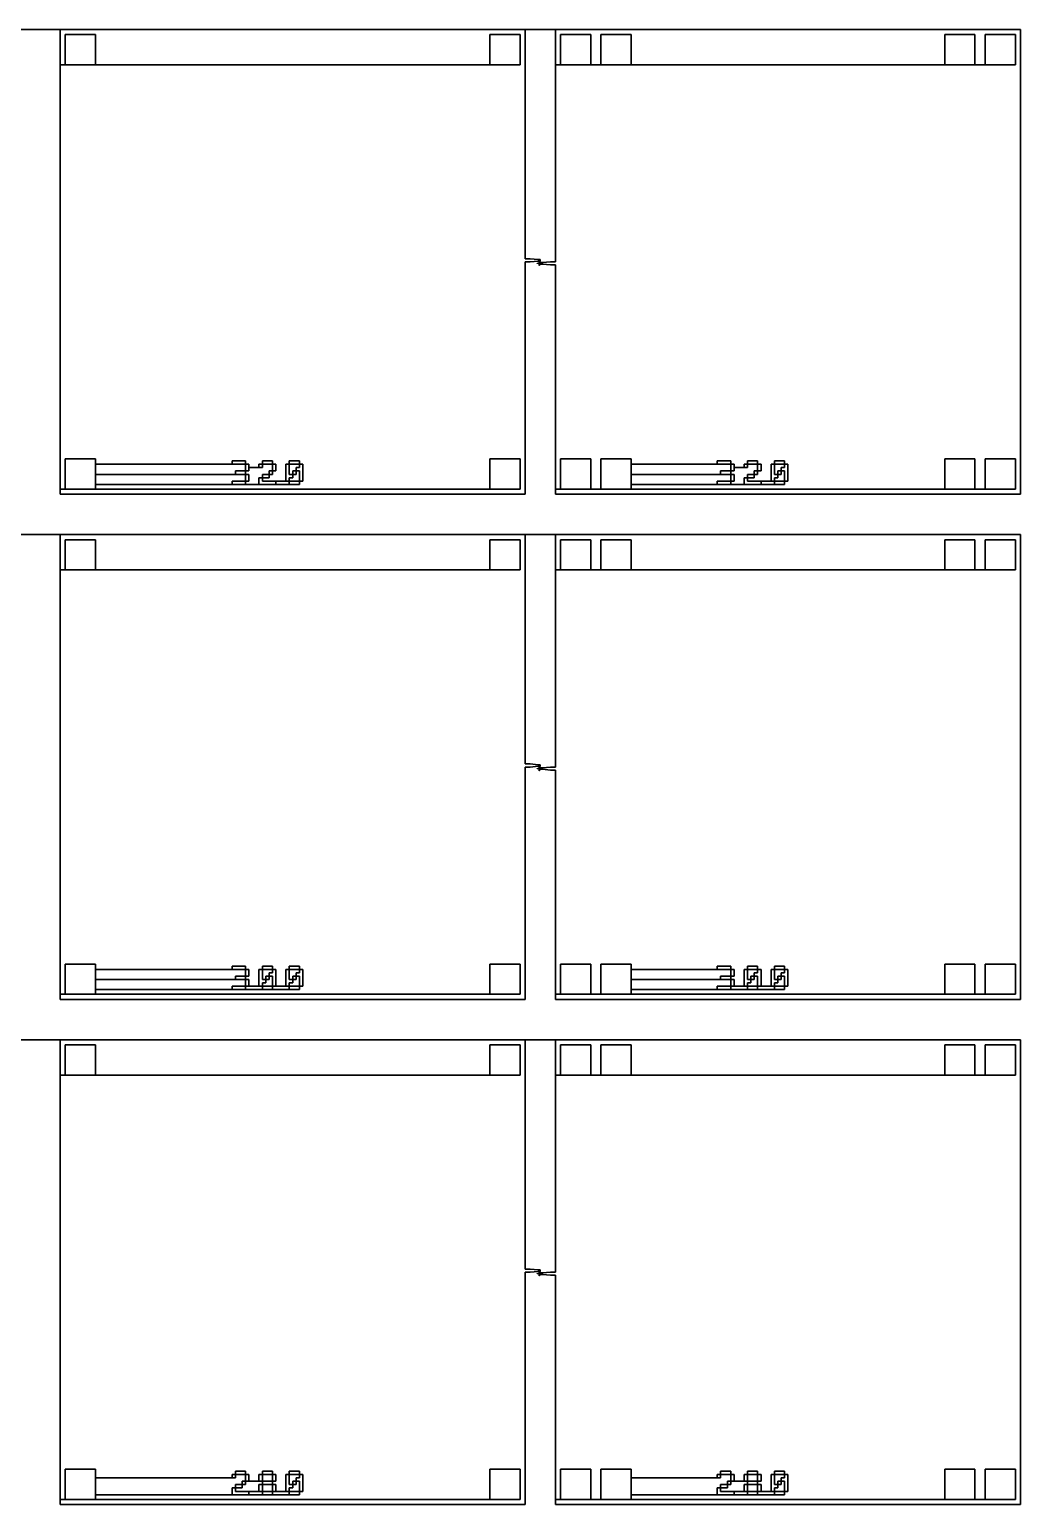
# Model space of a CAD drawing. Extents: x -10 to 10010, y -10 to 10010.
# Drawn here: x 7470 to 8450, y 6000 to 7460 of the extents above; entities that cross this region are included whole.
import ezdxf

# ---------------------------------------------------------------- set-up
doc = ezdxf.new("R2010")
doc.units = 0
for name, color, linetype in [('L100D0', 9, 'CONTINUOUS'), ('L5D0', 4, 'CONTINUOUS'), ('L6D0', 5, 'CONTINUOUS'), ('L7D0', 6, 'CONTINUOUS'), ('L8D0', 7, 'CONTINUOUS')]:
    doc.layers.add(name, color=color, linetype=linetype)

msp = doc.modelspace()

# ---------------------------------------------------------------- linework, layer by layer
at = {"layer": 'L100D0'}
for points in [[(7450, 7460), (7500, 7460), (7500, 7000), (7960, 7000), (7960, 7230), (7965, 7230), (7973, 7230.75), (7974.8, 7230.75), (7974.8, 7232.25), (7973, 7232.25), (7965, 7233), (7960, 7233), (7960, 7460), (7990, 7460), (7990, 7230), (7985, 7230), (7977, 7229.25), (7975.2, 7229.25), (7975.2, 7227.75), (7977, 7227.75), (7985, 7227), (7990, 7227), (7990, 7000), (8450, 7000), (8450, 7460), (1475, 7460)], [(7450, 6960), (7500, 6960), (7500, 6500), (7960, 6500), (7960, 6730), (7965, 6730), (7973, 6730.75), (7974.8, 6730.75), (7974.8, 6732.25), (7973, 6732.25), (7965, 6733), (7960, 6733), (7960, 6960), (7990, 6960), (7990, 6730), (7985, 6730), (7977, 6729.25), (7975.2, 6729.25), (7975.2, 6727.75), (7977, 6727.75), (7985, 6727), (7990, 6727), (7990, 6500), (8450, 6500), (8450, 6960), (1475, 6960)], [(7450, 6460), (7500, 6460), (7500, 6000), (7960, 6000), (7960, 6230), (7965, 6230), (7973, 6230.75), (7974.8, 6230.75), (7974.8, 6232.25), (7973, 6232.25), (7965, 6233), (7960, 6233), (7960, 6460), (7990, 6460), (7990, 6230), (7985, 6230), (7977, 6229.25), (7975.2, 6229.25), (7975.2, 6227.75), (7977, 6227.75), (7985, 6227), (7990, 6227), (7990, 6000), (8450, 6000), (8450, 6460), (1475, 6460)]]:
    msp.add_lwpolyline(points, dxfattribs=at)
for points in [[(7505, 7425), (7505, 7455), (7535, 7455), (7535, 7425)], [(7925, 7425), (7925, 7455), (7955, 7455), (7955, 7425)], [(7995, 7425), (7995, 7455), (8025, 7455), (8025, 7425)], [(8035, 7425), (8035, 7455), (8065, 7455), (8065, 7425)], [(8375, 7425), (8375, 7455), (8405, 7455), (8405, 7425)], [(8415, 7425), (8415, 7455), (8445, 7455), (8445, 7425)], [(7505, 7005), (7505, 7035), (7535, 7035), (7535, 7005)], [(7670, 7029.667), (7670, 7033), (7683.333, 7033), (7683.333, 7029.667)], [(7673.333, 7019.667), (7673.333, 7023), (7683.333, 7023), (7683.333, 7019.667)], [(7683.333, 7023), (7683.333, 7029.667), (7686.667, 7029.667), (7686.667, 7023)], [(7696.667, 7026.333), (7696.667, 7029.667), (7700, 7029.667), (7700, 7026.333)], [(7700, 7029.667), (7700, 7033), (7710, 7033), (7710, 7029.667)], [(7706.667, 7019.667), (7706.667, 7023), (7710, 7023), (7710, 7019.667)], [(7710, 7023), (7710, 7029.667), (7713.333, 7029.667), (7713.333, 7023)], [(7723.333, 7013), (7723.333, 7029.667), (7726.667, 7029.667), (7726.667, 7019.667), (7730, 7019.667), (7730, 7016.333), (7726.667, 7016.333), (7726.667, 7013)], [(7726.667, 7029.667), (7726.667, 7033), (7736.667, 7033), (7736.667, 7029.667)], [(7730, 7019.667), (7730, 7023), (7733.333, 7023), (7733.333, 7019.667)], [(7736.667, 7013), (7736.667, 7023), (7733.333, 7023), (7733.333, 7026.333), (7736.667, 7026.333), (7736.667, 7029.667), (7740, 7029.667), (7740, 7013)], [(7925, 7005), (7925, 7035), (7955, 7035), (7955, 7005)], [(7995, 7005), (7995, 7035), (8025, 7035), (8025, 7005)], [(8035, 7005), (8035, 7035), (8065, 7035), (8065, 7005)], [(8150, 7029.667), (8150, 7033), (8163.333, 7033), (8163.333, 7029.667)], [(8153.333, 7019.667), (8153.333, 7023), (8163.333, 7023), (8163.333, 7019.667)], [(8163.333, 7023), (8163.333, 7029.667), (8166.667, 7029.667), (8166.667, 7023)], [(8176.667, 7026.333), (8176.667, 7029.667), (8180, 7029.667), (8180, 7026.333)], [(8180, 7029.667), (8180, 7033), (8190, 7033), (8190, 7029.667)], [(8186.667, 7019.667), (8186.667, 7023), (8190, 7023), (8190, 7019.667)], [(8190, 7023), (8190, 7029.667), (8193.333, 7029.667), (8193.333, 7023)], [(8203.333, 7013), (8203.333, 7029.667), (8206.667, 7029.667), (8206.667, 7019.667), (8210, 7019.667), (8210, 7016.333), (8206.667, 7016.333), (8206.667, 7013)], [(8206.667, 7029.667), (8206.667, 7033), (8216.667, 7033), (8216.667, 7029.667)], [(8210, 7019.667), (8210, 7023), (8213.333, 7023), (8213.333, 7019.667)], [(8216.667, 7013), (8216.667, 7023), (8213.333, 7023), (8213.333, 7026.333), (8216.667, 7026.333), (8216.667, 7029.667), (8220, 7029.667), (8220, 7013)], [(8375, 7005), (8375, 7035), (8405, 7035), (8405, 7005)], [(8415, 7005), (8415, 7035), (8445, 7035), (8445, 7005)], [(7670, 7009.667), (7670, 7013), (7683.333, 7013), (7683.333, 7009.667)], [(7683.333, 7013), (7683.333, 7019.667), (7686.667, 7019.667), (7686.667, 7013)], [(7696.667, 7009.667), (7696.667, 7016.333), (7700, 7016.333), (7700, 7013), (7713.333, 7013), (7713.333, 7009.667)], [(7700, 7016.333), (7700, 7019.667), (7706.667, 7019.667), (7706.667, 7016.333)], [(7726.667, 7009.667), (7726.667, 7013), (7736.667, 7013), (7736.667, 7009.667)], [(8150, 7009.667), (8150, 7013), (8163.333, 7013), (8163.333, 7009.667)], [(8163.333, 7013), (8163.333, 7019.667), (8166.667, 7019.667), (8166.667, 7013)], [(8176.667, 7009.667), (8176.667, 7016.333), (8180, 7016.333), (8180, 7013), (8193.333, 7013), (8193.333, 7009.667)], [(8180, 7016.333), (8180, 7019.667), (8186.667, 7019.667), (8186.667, 7016.333)], [(8206.667, 7009.667), (8206.667, 7013), (8216.667, 7013), (8216.667, 7009.667)], [(7505, 6925), (7505, 6955), (7535, 6955), (7535, 6925)], [(7925, 6925), (7925, 6955), (7955, 6955), (7955, 6925)], [(7995, 6925), (7995, 6955), (8025, 6955), (8025, 6925)], [(8035, 6925), (8035, 6955), (8065, 6955), (8065, 6925)], [(8375, 6925), (8375, 6955), (8405, 6955), (8405, 6925)], [(8415, 6925), (8415, 6955), (8445, 6955), (8445, 6925)], [(7505, 6505), (7505, 6535), (7535, 6535), (7535, 6505)], [(7670, 6529.667), (7670, 6533), (7683.333, 6533), (7683.333, 6529.667)], [(7683.333, 6523), (7683.333, 6529.667), (7686.667, 6529.667), (7686.667, 6523)], [(7696.667, 6513), (7696.667, 6529.667), (7700, 6529.667), (7700, 6519.667), (7703.333, 6519.667), (7703.333, 6516.333), (7700, 6516.333), (7700, 6513)], [(7700, 6529.667), (7700, 6533), (7710, 6533), (7710, 6529.667)], [(7710, 6513), (7710, 6523), (7706.667, 6523), (7706.667, 6526.333), (7710, 6526.333), (7710, 6529.667), (7713.333, 6529.667), (7713.333, 6513)], [(7723.333, 6513), (7723.333, 6529.667), (7726.667, 6529.667), (7726.667, 6519.667), (7730, 6519.667), (7730, 6516.333), (7726.667, 6516.333), (7726.667, 6513)], [(7726.667, 6529.667), (7726.667, 6533), (7736.667, 6533), (7736.667, 6529.667)], [(7736.667, 6513), (7736.667, 6523), (7733.333, 6523), (7733.333, 6526.333), (7736.667, 6526.333), (7736.667, 6529.667), (7740, 6529.667), (7740, 6513)], [(7925, 6505), (7925, 6535), (7955, 6535), (7955, 6505)], [(7995, 6505), (7995, 6535), (8025, 6535), (8025, 6505)], [(8035, 6505), (8035, 6535), (8065, 6535), (8065, 6505)], [(8150, 6529.667), (8150, 6533), (8163.333, 6533), (8163.333, 6529.667)], [(8163.333, 6523), (8163.333, 6529.667), (8166.667, 6529.667), (8166.667, 6523)], [(8176.667, 6513), (8176.667, 6529.667), (8180, 6529.667), (8180, 6519.667), (8183.333, 6519.667), (8183.333, 6516.333), (8180, 6516.333), (8180, 6513)], [(8180, 6529.667), (8180, 6533), (8190, 6533), (8190, 6529.667)], [(8190, 6513), (8190, 6523), (8186.667, 6523), (8186.667, 6526.333), (8190, 6526.333), (8190, 6529.667), (8193.333, 6529.667), (8193.333, 6513)], [(8203.333, 6513), (8203.333, 6529.667), (8206.667, 6529.667), (8206.667, 6519.667), (8210, 6519.667), (8210, 6516.333), (8206.667, 6516.333), (8206.667, 6513)], [(8206.667, 6529.667), (8206.667, 6533), (8216.667, 6533), (8216.667, 6529.667)], [(8216.667, 6513), (8216.667, 6523), (8213.333, 6523), (8213.333, 6526.333), (8216.667, 6526.333), (8216.667, 6529.667), (8220, 6529.667), (8220, 6513)], [(8375, 6505), (8375, 6535), (8405, 6535), (8405, 6505)], [(8415, 6505), (8415, 6535), (8445, 6535), (8445, 6505)], [(7670, 6509.667), (7670, 6513), (7683.333, 6513), (7683.333, 6509.667)], [(7673.333, 6519.667), (7673.333, 6523), (7683.333, 6523), (7683.333, 6519.667)], [(7683.333, 6513), (7683.333, 6519.667), (7686.667, 6519.667), (7686.667, 6513)], [(7700, 6509.667), (7700, 6513), (7710, 6513), (7710, 6509.667)], [(7703.333, 6519.667), (7703.333, 6523), (7706.667, 6523), (7706.667, 6519.667)], [(7726.667, 6509.667), (7726.667, 6513), (7736.667, 6513), (7736.667, 6509.667)], [(7730, 6519.667), (7730, 6523), (7733.333, 6523), (7733.333, 6519.667)], [(8150, 6509.667), (8150, 6513), (8163.333, 6513), (8163.333, 6509.667)], [(8153.333, 6519.667), (8153.333, 6523), (8163.333, 6523), (8163.333, 6519.667)], [(8163.333, 6513), (8163.333, 6519.667), (8166.667, 6519.667), (8166.667, 6513)], [(8180, 6509.667), (8180, 6513), (8190, 6513), (8190, 6509.667)], [(8183.333, 6519.667), (8183.333, 6523), (8186.667, 6523), (8186.667, 6519.667)], [(8206.667, 6509.667), (8206.667, 6513), (8216.667, 6513), (8216.667, 6509.667)], [(8210, 6519.667), (8210, 6523), (8213.333, 6523), (8213.333, 6519.667)], [(7505, 6425), (7505, 6455), (7535, 6455), (7535, 6425)], [(7925, 6425), (7925, 6455), (7955, 6455), (7955, 6425)], [(7995, 6425), (7995, 6455), (8025, 6455), (8025, 6425)], [(8035, 6425), (8035, 6455), (8065, 6455), (8065, 6425)], [(8375, 6425), (8375, 6455), (8405, 6455), (8405, 6425)], [(8415, 6425), (8415, 6455), (8445, 6455), (8445, 6425)], [(7505, 6005), (7505, 6035), (7535, 6035), (7535, 6005)], [(7673.333, 6029.667), (7673.333, 6033), (7683.333, 6033), (7683.333, 6029.667)], [(7700, 6029.667), (7700, 6033), (7710, 6033), (7710, 6029.667)], [(7726.667, 6029.667), (7726.667, 6033), (7736.667, 6033), (7736.667, 6029.667)], [(7925, 6005), (7925, 6035), (7955, 6035), (7955, 6005)], [(7995, 6005), (7995, 6035), (8025, 6035), (8025, 6005)], [(8035, 6005), (8035, 6035), (8065, 6035), (8065, 6005)], [(8153.333, 6029.667), (8153.333, 6033), (8163.333, 6033), (8163.333, 6029.667)], [(8180, 6029.667), (8180, 6033), (8190, 6033), (8190, 6029.667)], [(8206.667, 6029.667), (8206.667, 6033), (8216.667, 6033), (8216.667, 6029.667)], [(8375, 6005), (8375, 6035), (8405, 6035), (8405, 6005)], [(8415, 6005), (8415, 6035), (8445, 6035), (8445, 6005)], [(7670, 6026.333), (7670, 6029.667), (7673.333, 6029.667), (7673.333, 6026.333)], [(7670, 6009.667), (7670, 6016.333), (7673.333, 6016.333), (7673.333, 6013), (7686.667, 6013), (7686.667, 6009.667)], [(7673.333, 6016.333), (7673.333, 6019.667), (7680, 6019.667), (7680, 6016.333)], [(7680, 6019.667), (7680, 6023), (7683.333, 6023), (7683.333, 6019.667)], [(7683.333, 6023), (7683.333, 6029.667), (7686.667, 6029.667), (7686.667, 6023)], [(7696.667, 6023), (7696.667, 6029.667), (7700, 6029.667), (7700, 6023)], [(7696.667, 6013), (7696.667, 6019.667), (7700, 6019.667), (7700, 6013)], [(7700, 6019.667), (7700, 6023), (7710, 6023), (7710, 6019.667)], [(7710, 6023), (7710, 6029.667), (7713.333, 6029.667), (7713.333, 6023)], [(7710, 6013), (7710, 6019.667), (7713.333, 6019.667), (7713.333, 6013)], [(7723.333, 6013), (7723.333, 6029.667), (7726.667, 6029.667), (7726.667, 6019.667), (7730, 6019.667), (7730, 6016.333), (7726.667, 6016.333), (7726.667, 6013)], [(7730, 6019.667), (7730, 6023), (7733.333, 6023), (7733.333, 6019.667)], [(7736.667, 6013), (7736.667, 6023), (7733.333, 6023), (7733.333, 6026.333), (7736.667, 6026.333), (7736.667, 6029.667), (7740, 6029.667), (7740, 6013)], [(8150, 6026.333), (8150, 6029.667), (8153.333, 6029.667), (8153.333, 6026.333)], [(8150, 6009.667), (8150, 6016.333), (8153.333, 6016.333), (8153.333, 6013), (8166.667, 6013), (8166.667, 6009.667)], [(8153.333, 6016.333), (8153.333, 6019.667), (8160, 6019.667), (8160, 6016.333)], [(8160, 6019.667), (8160, 6023), (8163.333, 6023), (8163.333, 6019.667)], [(8163.333, 6023), (8163.333, 6029.667), (8166.667, 6029.667), (8166.667, 6023)], [(8176.667, 6023), (8176.667, 6029.667), (8180, 6029.667), (8180, 6023)], [(8176.667, 6013), (8176.667, 6019.667), (8180, 6019.667), (8180, 6013)], [(8180, 6019.667), (8180, 6023), (8190, 6023), (8190, 6019.667)], [(8190, 6023), (8190, 6029.667), (8193.333, 6029.667), (8193.333, 6023)], [(8190, 6013), (8190, 6019.667), (8193.333, 6019.667), (8193.333, 6013)], [(8203.333, 6013), (8203.333, 6029.667), (8206.667, 6029.667), (8206.667, 6019.667), (8210, 6019.667), (8210, 6016.333), (8206.667, 6016.333), (8206.667, 6013)], [(8210, 6019.667), (8210, 6023), (8213.333, 6023), (8213.333, 6019.667)], [(8216.667, 6013), (8216.667, 6023), (8213.333, 6023), (8213.333, 6026.333), (8216.667, 6026.333), (8216.667, 6029.667), (8220, 6029.667), (8220, 6013)], [(7700, 6009.667), (7700, 6013), (7710, 6013), (7710, 6009.667)], [(7726.667, 6009.667), (7726.667, 6013), (7736.667, 6013), (7736.667, 6009.667)], [(8180, 6009.667), (8180, 6013), (8190, 6013), (8190, 6009.667)], [(8206.667, 6009.667), (8206.667, 6013), (8216.667, 6013), (8216.667, 6009.667)]]:
    msp.add_lwpolyline(points, close=True, dxfattribs=at)
at = {"layer": 'L5D0'}
for points in [[(7500, 7000), (7500, 7005), (7505, 7005), (7535, 7005), (7925, 7005), (7955, 7005), (7955, 7035), (7925, 7035), (7925, 7005), (7535, 7005), (7535, 7009.667), (7670, 7009.667), (7683.333, 7009.667), (7696.667, 7009.667), (7713.333, 7009.667), (7726.667, 7009.667), (7736.667, 7009.667), (7736.667, 7013), (7726.667, 7013), (7726.667, 7009.667), (7713.333, 7009.667), (7713.333, 7013), (7700, 7013), (7723.333, 7013), (7726.667, 7013), (7726.667, 7016.333), (7730, 7016.333), (7730, 7019.667), (7726.667, 7019.667), (7730, 7019.667), (7733.333, 7019.667), (7733.333, 7023), (7736.667, 7023), (7736.667, 7013), (7740, 7013), (7740, 7029.667), (7736.667, 7029.667), (7736.667, 7026.333), (7733.333, 7026.333), (7733.333, 7023), (7730, 7023), (7730, 7019.667), (7726.667, 7019.667), (7726.667, 7029.667), (7736.667, 7029.667), (7736.667, 7033), (7726.667, 7033), (7726.667, 7029.667), (7723.333, 7029.667), (7723.333, 7013), (7700, 7013), (7700, 7016.333), (7706.667, 7016.333), (7706.667, 7019.667), (7710, 7019.667), (7710, 7023), (7713.333, 7023), (7713.333, 7029.667), (7710, 7029.667), (7710, 7023), (7706.667, 7023), (7706.667, 7019.667), (7700, 7019.667), (7700, 7016.333), (7696.667, 7016.333), (7696.667, 7009.667), (7683.333, 7009.667), (7683.333, 7013), (7686.667, 7013), (7686.667, 7019.667), (7683.333, 7019.667), (7683.333, 7013), (7670, 7013), (7670, 7009.667), (7535, 7009.667), (7535, 7019.667), (7673.333, 7019.667), (7683.333, 7019.667), (7683.333, 7023), (7686.667, 7023), (7686.667, 7026.333), (7696.667, 7026.333), (7700, 7026.333), (7700, 7029.667), (7710, 7029.667), (7710, 7033), (7700, 7033), (7700, 7029.667), (7696.667, 7029.667), (7696.667, 7026.333), (7686.667, 7026.333), (7686.667, 7029.667), (7683.333, 7029.667), (7683.333, 7023), (7673.333, 7023), (7673.333, 7019.667), (7535, 7019.667), (7535, 7029.667), (7670, 7029.667), (7683.333, 7029.667), (7683.333, 7033), (7670, 7033), (7670, 7029.667), (7535, 7029.667), (7535, 7035), (7505, 7035), (7505, 7005), (7500, 7005), (7500, 7425), (7505, 7425), (7535, 7425), (7925, 7425), (7955, 7425), (7955, 7455), (7925, 7455), (7925, 7425), (7535, 7425), (7535, 7455), (7505, 7455), (7505, 7425), (7500, 7425), (7500, 7460), (7960, 7460), (7960, 7233), (7965, 7233), (7973, 7232.25), (7974.8, 7232.25), (7974.8, 7230.75), (7973, 7230.75), (7965, 7230), (7960, 7230), (7960, 7000)], [(7990, 7000), (7990, 7005), (7995, 7005), (8025, 7005), (8035, 7005), (8065, 7005), (8375, 7005), (8405, 7005), (8415, 7005), (8445, 7005), (8445, 7035), (8415, 7035), (8415, 7005), (8405, 7005), (8405, 7035), (8375, 7035), (8375, 7005), (8065, 7005), (8065, 7009.667), (8150, 7009.667), (8163.333, 7009.667), (8176.667, 7009.667), (8193.333, 7009.667), (8206.667, 7009.667), (8216.667, 7009.667), (8216.667, 7013), (8206.667, 7013), (8206.667, 7009.667), (8193.333, 7009.667), (8193.333, 7013), (8180, 7013), (8203.333, 7013), (8206.667, 7013), (8206.667, 7016.333), (8210, 7016.333), (8210, 7019.667), (8206.667, 7019.667), (8210, 7019.667), (8213.333, 7019.667), (8213.333, 7023), (8216.667, 7023), (8216.667, 7013), (8220, 7013), (8220, 7029.667), (8216.667, 7029.667), (8216.667, 7026.333), (8213.333, 7026.333), (8213.333, 7023), (8210, 7023), (8210, 7019.667), (8206.667, 7019.667), (8206.667, 7029.667), (8216.667, 7029.667), (8216.667, 7033), (8206.667, 7033), (8206.667, 7029.667), (8203.333, 7029.667), (8203.333, 7013), (8180, 7013), (8180, 7016.333), (8186.667, 7016.333), (8186.667, 7019.667), (8190, 7019.667), (8190, 7023), (8193.333, 7023), (8193.333, 7029.667), (8190, 7029.667), (8190, 7023), (8186.667, 7023), (8186.667, 7019.667), (8180, 7019.667), (8180, 7016.333), (8176.667, 7016.333), (8176.667, 7009.667), (8163.333, 7009.667), (8163.333, 7013), (8166.667, 7013), (8166.667, 7019.667), (8163.333, 7019.667), (8163.333, 7013), (8150, 7013), (8150, 7009.667), (8065, 7009.667), (8065, 7019.667), (8153.333, 7019.667), (8163.333, 7019.667), (8163.333, 7023), (8166.667, 7023), (8166.667, 7026.333), (8176.667, 7026.333), (8180, 7026.333), (8180, 7029.667), (8190, 7029.667), (8190, 7033), (8180, 7033), (8180, 7029.667), (8176.667, 7029.667), (8176.667, 7026.333), (8166.667, 7026.333), (8166.667, 7029.667), (8163.333, 7029.667), (8163.333, 7023), (8153.333, 7023), (8153.333, 7019.667), (8065, 7019.667), (8065, 7029.667), (8150, 7029.667), (8163.333, 7029.667), (8163.333, 7033), (8150, 7033), (8150, 7029.667), (8065, 7029.667), (8065, 7035), (8035, 7035), (8035, 7005), (8025, 7005), (8025, 7035), (7995, 7035), (7995, 7005), (7990, 7005), (7990, 7227), (7985, 7227), (7977, 7227.75), (7975.2, 7227.75), (7975.2, 7229.25), (7977, 7229.25), (7985, 7230), (7990, 7230), (7990, 7425), (7995, 7425), (8025, 7425), (8035, 7425), (8065, 7425), (8375, 7425), (8405, 7425), (8415, 7425), (8445, 7425), (8445, 7455), (8415, 7455), (8415, 7425), (8405, 7425), (8405, 7455), (8375, 7455), (8375, 7425), (8065, 7425), (8065, 7455), (8035, 7455), (8035, 7425), (8025, 7425), (8025, 7455), (7995, 7455), (7995, 7425), (7990, 7425), (7990, 7460), (8450, 7460), (8450, 7000)], [(7500, 6500), (7500, 6505), (7505, 6505), (7535, 6505), (7925, 6505), (7955, 6505), (7955, 6535), (7925, 6535), (7925, 6505), (7535, 6505), (7535, 6509.667), (7670, 6509.667), (7683.333, 6509.667), (7700, 6509.667), (7710, 6509.667), (7726.667, 6509.667), (7736.667, 6509.667), (7736.667, 6513), (7726.667, 6513), (7726.667, 6509.667), (7710, 6509.667), (7710, 6513), (7700, 6513), (7700, 6509.667), (7683.333, 6509.667), (7683.333, 6513), (7686.667, 6513), (7696.667, 6513), (7700, 6513), (7700, 6516.333), (7703.333, 6516.333), (7703.333, 6519.667), (7700, 6519.667), (7703.333, 6519.667), (7706.667, 6519.667), (7706.667, 6523), (7710, 6523), (7710, 6513), (7713.333, 6513), (7723.333, 6513), (7726.667, 6513), (7726.667, 6516.333), (7730, 6516.333), (7730, 6519.667), (7726.667, 6519.667), (7730, 6519.667), (7733.333, 6519.667), (7733.333, 6523), (7736.667, 6523), (7736.667, 6513), (7740, 6513), (7740, 6529.667), (7736.667, 6529.667), (7736.667, 6526.333), (7733.333, 6526.333), (7733.333, 6523), (7730, 6523), (7730, 6519.667), (7726.667, 6519.667), (7726.667, 6529.667), (7736.667, 6529.667), (7736.667, 6533), (7726.667, 6533), (7726.667, 6529.667), (7723.333, 6529.667), (7723.333, 6513), (7713.333, 6513), (7713.333, 6529.667), (7710, 6529.667), (7710, 6526.333), (7706.667, 6526.333), (7706.667, 6523), (7703.333, 6523), (7703.333, 6519.667), (7700, 6519.667), (7700, 6529.667), (7710, 6529.667), (7710, 6533), (7700, 6533), (7700, 6529.667), (7696.667, 6529.667), (7696.667, 6513), (7686.667, 6513), (7686.667, 6519.667), (7683.333, 6519.667), (7683.333, 6513), (7670, 6513), (7670, 6509.667), (7535, 6509.667), (7535, 6519.667), (7673.333, 6519.667), (7683.333, 6519.667), (7683.333, 6523), (7686.667, 6523), (7686.667, 6529.667), (7683.333, 6529.667), (7683.333, 6523), (7673.333, 6523), (7673.333, 6519.667), (7535, 6519.667), (7535, 6529.667), (7670, 6529.667), (7683.333, 6529.667), (7683.333, 6533), (7670, 6533), (7670, 6529.667), (7535, 6529.667), (7535, 6535), (7505, 6535), (7505, 6505), (7500, 6505), (7500, 6925), (7505, 6925), (7535, 6925), (7925, 6925), (7955, 6925), (7955, 6955), (7925, 6955), (7925, 6925), (7535, 6925), (7535, 6955), (7505, 6955), (7505, 6925), (7500, 6925), (7500, 6960), (7960, 6960), (7960, 6733), (7965, 6733), (7973, 6732.25), (7974.8, 6732.25), (7974.8, 6730.75), (7973, 6730.75), (7965, 6730), (7960, 6730), (7960, 6500)], [(7990, 6500), (7990, 6505), (7995, 6505), (8025, 6505), (8035, 6505), (8065, 6505), (8375, 6505), (8405, 6505), (8415, 6505), (8445, 6505), (8445, 6535), (8415, 6535), (8415, 6505), (8405, 6505), (8405, 6535), (8375, 6535), (8375, 6505), (8065, 6505), (8065, 6509.667), (8150, 6509.667), (8163.333, 6509.667), (8180, 6509.667), (8190, 6509.667), (8206.667, 6509.667), (8216.667, 6509.667), (8216.667, 6513), (8206.667, 6513), (8206.667, 6509.667), (8190, 6509.667), (8190, 6513), (8180, 6513), (8180, 6509.667), (8163.333, 6509.667), (8163.333, 6513), (8166.667, 6513), (8176.667, 6513), (8180, 6513), (8180, 6516.333), (8183.333, 6516.333), (8183.333, 6519.667), (8180, 6519.667), (8183.333, 6519.667), (8186.667, 6519.667), (8186.667, 6523), (8190, 6523), (8190, 6513), (8193.333, 6513), (8203.333, 6513), (8206.667, 6513), (8206.667, 6516.333), (8210, 6516.333), (8210, 6519.667), (8206.667, 6519.667), (8210, 6519.667), (8213.333, 6519.667), (8213.333, 6523), (8216.667, 6523), (8216.667, 6513), (8220, 6513), (8220, 6529.667), (8216.667, 6529.667), (8216.667, 6526.333), (8213.333, 6526.333), (8213.333, 6523), (8210, 6523), (8210, 6519.667), (8206.667, 6519.667), (8206.667, 6529.667), (8216.667, 6529.667), (8216.667, 6533), (8206.667, 6533), (8206.667, 6529.667), (8203.333, 6529.667), (8203.333, 6513), (8193.333, 6513), (8193.333, 6529.667), (8190, 6529.667), (8190, 6526.333), (8186.667, 6526.333), (8186.667, 6523), (8183.333, 6523), (8183.333, 6519.667), (8180, 6519.667), (8180, 6529.667), (8190, 6529.667), (8190, 6533), (8180, 6533), (8180, 6529.667), (8176.667, 6529.667), (8176.667, 6513), (8166.667, 6513), (8166.667, 6519.667), (8163.333, 6519.667), (8163.333, 6513), (8150, 6513), (8150, 6509.667), (8065, 6509.667), (8065, 6519.667), (8153.333, 6519.667), (8163.333, 6519.667), (8163.333, 6523), (8166.667, 6523), (8166.667, 6529.667), (8163.333, 6529.667), (8163.333, 6523), (8153.333, 6523), (8153.333, 6519.667), (8065, 6519.667), (8065, 6529.667), (8150, 6529.667), (8163.333, 6529.667), (8163.333, 6533), (8150, 6533), (8150, 6529.667), (8065, 6529.667), (8065, 6535), (8035, 6535), (8035, 6505), (8025, 6505), (8025, 6535), (7995, 6535), (7995, 6505), (7990, 6505), (7990, 6727), (7985, 6727), (7977, 6727.75), (7975.2, 6727.75), (7975.2, 6729.25), (7977, 6729.25), (7985, 6730), (7990, 6730), (7990, 6925), (7995, 6925), (8025, 6925), (8035, 6925), (8065, 6925), (8375, 6925), (8405, 6925), (8415, 6925), (8445, 6925), (8445, 6955), (8415, 6955), (8415, 6925), (8405, 6925), (8405, 6955), (8375, 6955), (8375, 6925), (8065, 6925), (8065, 6955), (8035, 6955), (8035, 6925), (8025, 6925), (8025, 6955), (7995, 6955), (7995, 6925), (7990, 6925), (7990, 6960), (8450, 6960), (8450, 6500)], [(7500, 6000), (7500, 6005), (7505, 6005), (7535, 6005), (7925, 6005), (7955, 6005), (7955, 6035), (7925, 6035), (7925, 6005), (7535, 6005), (7535, 6009.667), (7670, 6009.667), (7686.667, 6009.667), (7700, 6009.667), (7710, 6009.667), (7726.667, 6009.667), (7736.667, 6009.667), (7736.667, 6013), (7726.667, 6013), (7726.667, 6009.667), (7710, 6009.667), (7710, 6013), (7700, 6013), (7700, 6009.667), (7686.667, 6009.667), (7686.667, 6013), (7673.333, 6013), (7696.667, 6013), (7700, 6013), (7710, 6013), (7713.333, 6013), (7723.333, 6013), (7726.667, 6013), (7726.667, 6016.333), (7730, 6016.333), (7730, 6019.667), (7726.667, 6019.667), (7730, 6019.667), (7733.333, 6019.667), (7733.333, 6023), (7736.667, 6023), (7736.667, 6013), (7740, 6013), (7740, 6029.667), (7736.667, 6029.667), (7736.667, 6026.333), (7733.333, 6026.333), (7733.333, 6023), (7730, 6023), (7730, 6019.667), (7726.667, 6019.667), (7726.667, 6029.667), (7736.667, 6029.667), (7736.667, 6033), (7726.667, 6033), (7726.667, 6029.667), (7723.333, 6029.667), (7723.333, 6013), (7713.333, 6013), (7713.333, 6019.667), (7710, 6019.667), (7710, 6013), (7700, 6013), (7700, 6019.667), (7710, 6019.667), (7710, 6023), (7700, 6023), (7700, 6019.667), (7696.667, 6019.667), (7696.667, 6013), (7673.333, 6013), (7673.333, 6016.333), (7680, 6016.333), (7680, 6019.667), (7683.333, 6019.667), (7683.333, 6023), (7686.667, 6023), (7696.667, 6023), (7700, 6023), (7710, 6023), (7713.333, 6023), (7713.333, 6029.667), (7710, 6029.667), (7710, 6023), (7700, 6023), (7700, 6029.667), (7710, 6029.667), (7710, 6033), (7700, 6033), (7700, 6029.667), (7696.667, 6029.667), (7696.667, 6023), (7686.667, 6023), (7686.667, 6029.667), (7683.333, 6029.667), (7683.333, 6023), (7680, 6023), (7680, 6019.667), (7673.333, 6019.667), (7673.333, 6016.333), (7670, 6016.333), (7670, 6009.667), (7535, 6009.667), (7535, 6026.333), (7670, 6026.333), (7673.333, 6026.333), (7673.333, 6029.667), (7683.333, 6029.667), (7683.333, 6033), (7673.333, 6033), (7673.333, 6029.667), (7670, 6029.667), (7670, 6026.333), (7535, 6026.333), (7535, 6035), (7505, 6035), (7505, 6005), (7500, 6005), (7500, 6425), (7505, 6425), (7535, 6425), (7925, 6425), (7955, 6425), (7955, 6455), (7925, 6455), (7925, 6425), (7535, 6425), (7535, 6455), (7505, 6455), (7505, 6425), (7500, 6425), (7500, 6460), (7960, 6460), (7960, 6233), (7965, 6233), (7973, 6232.25), (7974.8, 6232.25), (7974.8, 6230.75), (7973, 6230.75), (7965, 6230), (7960, 6230), (7960, 6000)], [(7990, 6000), (7990, 6005), (7995, 6005), (8025, 6005), (8035, 6005), (8065, 6005), (8375, 6005), (8405, 6005), (8415, 6005), (8445, 6005), (8445, 6035), (8415, 6035), (8415, 6005), (8405, 6005), (8405, 6035), (8375, 6035), (8375, 6005), (8065, 6005), (8065, 6009.667), (8150, 6009.667), (8166.667, 6009.667), (8180, 6009.667), (8190, 6009.667), (8206.667, 6009.667), (8216.667, 6009.667), (8216.667, 6013), (8206.667, 6013), (8206.667, 6009.667), (8190, 6009.667), (8190, 6013), (8180, 6013), (8180, 6009.667), (8166.667, 6009.667), (8166.667, 6013), (8153.333, 6013), (8176.667, 6013), (8180, 6013), (8190, 6013), (8193.333, 6013), (8203.333, 6013), (8206.667, 6013), (8206.667, 6016.333), (8210, 6016.333), (8210, 6019.667), (8206.667, 6019.667), (8210, 6019.667), (8213.333, 6019.667), (8213.333, 6023), (8216.667, 6023), (8216.667, 6013), (8220, 6013), (8220, 6029.667), (8216.667, 6029.667), (8216.667, 6026.333), (8213.333, 6026.333), (8213.333, 6023), (8210, 6023), (8210, 6019.667), (8206.667, 6019.667), (8206.667, 6029.667), (8216.667, 6029.667), (8216.667, 6033), (8206.667, 6033), (8206.667, 6029.667), (8203.333, 6029.667), (8203.333, 6013), (8193.333, 6013), (8193.333, 6019.667), (8190, 6019.667), (8190, 6013), (8180, 6013), (8180, 6019.667), (8190, 6019.667), (8190, 6023), (8180, 6023), (8180, 6019.667), (8176.667, 6019.667), (8176.667, 6013), (8153.333, 6013), (8153.333, 6016.333), (8160, 6016.333), (8160, 6019.667), (8163.333, 6019.667), (8163.333, 6023), (8166.667, 6023), (8176.667, 6023), (8180, 6023), (8190, 6023), (8193.333, 6023), (8193.333, 6029.667), (8190, 6029.667), (8190, 6023), (8180, 6023), (8180, 6029.667), (8190, 6029.667), (8190, 6033), (8180, 6033), (8180, 6029.667), (8176.667, 6029.667), (8176.667, 6023), (8166.667, 6023), (8166.667, 6029.667), (8163.333, 6029.667), (8163.333, 6023), (8160, 6023), (8160, 6019.667), (8153.333, 6019.667), (8153.333, 6016.333), (8150, 6016.333), (8150, 6009.667), (8065, 6009.667), (8065, 6026.333), (8150, 6026.333), (8153.333, 6026.333), (8153.333, 6029.667), (8163.333, 6029.667), (8163.333, 6033), (8153.333, 6033), (8153.333, 6029.667), (8150, 6029.667), (8150, 6026.333), (8065, 6026.333), (8065, 6035), (8035, 6035), (8035, 6005), (8025, 6005), (8025, 6035), (7995, 6035), (7995, 6005), (7990, 6005), (7990, 6227), (7985, 6227), (7977, 6227.75), (7975.2, 6227.75), (7975.2, 6229.25), (7977, 6229.25), (7985, 6230), (7990, 6230), (7990, 6425), (7995, 6425), (8025, 6425), (8035, 6425), (8065, 6425), (8375, 6425), (8405, 6425), (8415, 6425), (8445, 6425), (8445, 6455), (8415, 6455), (8415, 6425), (8405, 6425), (8405, 6455), (8375, 6455), (8375, 6425), (8065, 6425), (8065, 6455), (8035, 6455), (8035, 6425), (8025, 6425), (8025, 6455), (7995, 6455), (7995, 6425), (7990, 6425), (7990, 6460), (8450, 6460), (8450, 6000)]]:
    msp.add_lwpolyline(points, close=True, dxfattribs=at)
at = {"layer": 'L6D0'}
for points in [[(7973.74, 7226.35), (7973.74, 7228.35), (7971.74, 7228.35), (7971.74, 7228.67), (7973.74, 7228.67), (7973.74, 7231.55), (7974.06, 7231.55), (7974.06, 7228.67), (7976.04, 7228.67), (7976.04, 7228.35), (7974.06, 7228.35), (7974.06, 7226.35)], [(7973.75, 6726.35), (7973.75, 6728.35), (7971.75, 6728.35), (7971.75, 6728.65), (7973.75, 6728.65), (7973.75, 6731.55), (7974.05, 6731.55), (7974.05, 6728.65), (7976.05, 6728.65), (7976.05, 6728.35), (7974.05, 6728.35), (7974.05, 6726.35)], [(7973.76, 6226.35), (7973.76, 6228.35), (7971.76, 6228.35), (7971.76, 6228.63), (7973.76, 6228.63), (7973.76, 6231.55), (7974.04, 6231.55), (7974.04, 6228.63), (7976.06, 6228.63), (7976.06, 6228.35), (7974.04, 6228.35), (7974.04, 6226.35)]]:
    msp.add_lwpolyline(points, close=True, dxfattribs=at)
at = {"layer": 'L7D0'}
for points in [[(7973.74, 7231.55), (7973.74, 7232.25), (7974.06, 7232.25), (7974.06, 7231.55)], [(7976.04, 7228.35), (7976.04, 7228.67), (7976.74, 7228.67), (7976.74, 7228.35)], [(7973.75, 6731.55), (7973.75, 6732.25), (7974.05, 6732.25), (7974.05, 6731.55)], [(7976.05, 6728.35), (7976.05, 6728.65), (7976.75, 6728.65), (7976.75, 6728.35)], [(7973.76, 6231.55), (7973.76, 6232.25), (7974.04, 6232.25), (7974.04, 6231.55)], [(7976.06, 6228.35), (7976.06, 6228.63), (7976.76, 6228.63), (7976.76, 6228.35)]]:
    msp.add_lwpolyline(points, close=True, dxfattribs=at)
at = {"layer": 'L8D0'}
for points in [[(7973.3, 7230), (7973.3, 7232.25), (7974.4, 7232.25), (7974.4, 7230)], [(7974.75, 7227.95), (7974.75, 7229.05), (7977, 7229.05), (7977, 7227.95)], [(7973.3, 6730), (7973.3, 6732.25), (7974.4, 6732.25), (7974.4, 6730)], [(7974.75, 6727.95), (7974.75, 6729.05), (7977, 6729.05), (7977, 6727.95)], [(7973.3, 6230), (7973.3, 6232.25), (7974.4, 6232.25), (7974.4, 6230)], [(7974.75, 6227.95), (7974.75, 6229.05), (7977, 6229.05), (7977, 6227.95)]]:
    msp.add_lwpolyline(points, close=True, dxfattribs=at)

doc.saveas('drawing.dxf')
